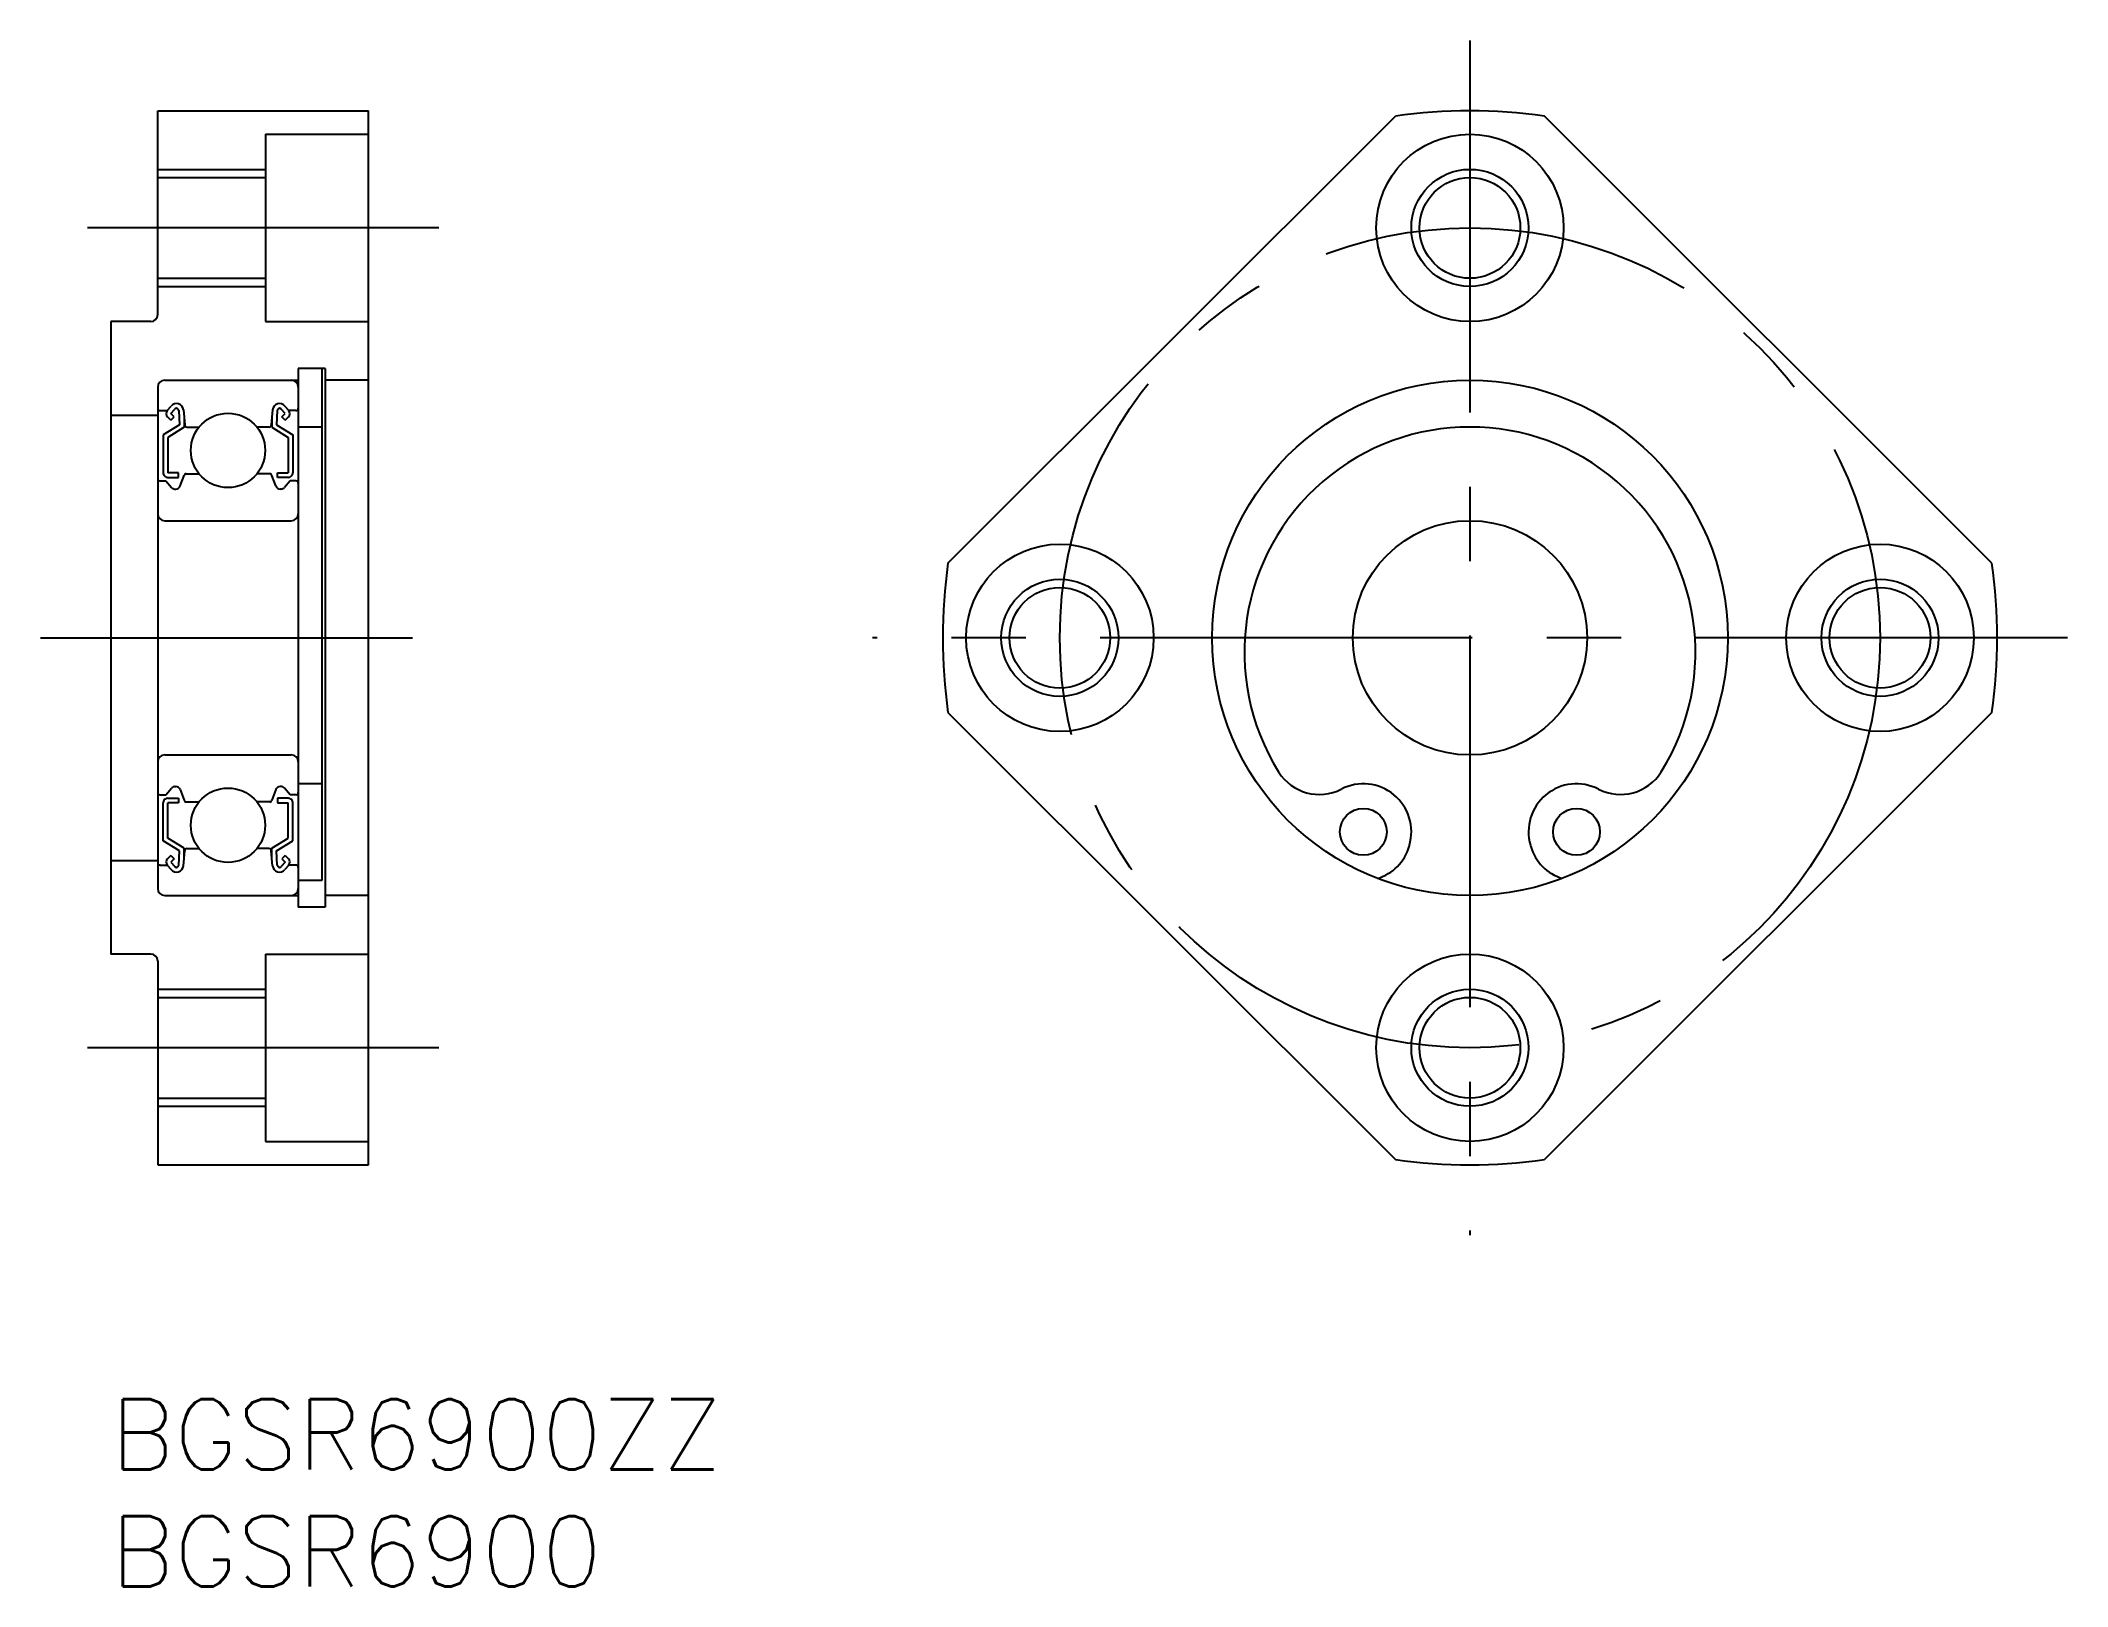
# Model space of a CAD drawing. Extents: x -3 to 83.5, y -8 to 58.
import ezdxf

# ---------------------------------------------------------------- set-up
doc = ezdxf.new("R2010")
doc.units = 0
doc.header["$LTSCALE"] = 0.5
doc.linetypes.add('CENTER', pattern=[50.8, 31.75, -6.35, 6.35, -6.35])
for name, color, linetype in [('MSM_CENTER', 1, 'CENTER'), ('MSM_CONTINUOUS', 7, 'CONTINUOUS'), ('MSM_NARROW', 5, 'CONTINUOUS'), ('MSM_PART_NUMBER', 7, 'CONTINUOUS')]:
    doc.layers.add(name, color=color, linetype=linetype)
doc.styles.get("Standard").update_dxf_attribs({"font": 'txt.shx', "height": 3, "bigfont": 'bigfont.shx'})

# ---------------------------------------------------------------- blocks, each defined once
blk = doc.blocks.new('*U4')
at = {"layer": 'MSM_PART_NUMBER'}
blk.add_text('BGSR6900ZZ', height=3, dxfattribs=at).set_placement((0, -3))
blk = doc.blocks.new('*U5')
at = {"layer": 'MSM_PART_NUMBER'}
blk.add_text('BGSR6900', height=3, dxfattribs=at).set_placement((0, -8))

msp = doc.modelspace()

# ---------------------------------------------------------------- linework, layer by layer
at = {"layer": 'MSM_CENTER'}
for p, q in [((58, 58), (58, 7)), ((14, 50), (-1, 50)), ((-3, 32.5), (14, 32.5)), ((83.5, 32.5), (32.5, 32.5)), ((14, 15), (-1, 15))]:
    msp.add_line(p, q, dxfattribs=at)
msp.add_circle((58, 32.5), 17.5, dxfattribs=at)
at = {"layer": 'MSM_CONTINUOUS'}
for p, q in [((2, 46.3), (2, 55)), ((2, 55), (11, 55)), ((11, 10), (11, 55)), ((35.726, 35.682), (54.818, 54.774)), ((80.274, 35.682), (61.182, 54.774)), ((6.6, 54), (6.6, 46)), ((6.6, 54), (11, 54)), ((2, 52.15), (6.6, 52.15)), ((2, 47.85), (6.6, 47.85)), ((0, 46), (0, 19)), ((1.7, 46), (0, 46)), ((6.6, 46), (11, 46)), ((2.3, 43.5), (8, 43.5)), ((8, 44), (8, 21)), ((9.15, 44), (8, 44)), ((9, 44), (9, 22.144)), ((9.15, 44), (9.15, 21)), ((11, 43.5), (9.15, 43.5)), ((2, 43.2), (2, 21.8)), ((2.41, 42.2), (2.572, 42.393)), ((7.59, 42.2), (7.428, 42.393)), ((0, 42), (2, 42)), ((2.1, 42.2), (2.41, 42.2)), ((2.932, 41.598), (2.232, 41.161)), ((2.563, 41.789), (2.422, 41.93)), ((2.563, 42.071), (2.726, 42.265)), ((2.705, 41.93), (2.563, 42.071)), ((2.563, 41.789), (2.705, 41.93)), ((2.899, 42.21), (2.932, 41.598)), ((3.098, 42.228), (3.153, 41.591)), ((3.132, 41.834), (3.132, 41.487)), ((6.902, 42.228), (6.847, 41.591)), ((6.868, 41.834), (6.868, 41.487)), ((7.101, 42.21), (7.068, 41.598)), ((7.068, 41.598), (7.768, 41.161)), ((7.437, 42.071), (7.274, 42.265)), ((7.295, 41.93), (7.437, 42.071)), ((7.437, 41.789), (7.295, 41.93)), ((7.437, 41.789), (7.578, 41.93)), ((7.9, 42.2), (7.59, 42.2)), ((2.232, 41.161), (2.232, 39.55)), ((3.132, 41.487), (2.432, 41.05)), ((2.432, 41.05), (2.432, 39.55)), ((3.253, 41.5), (3.767, 41.5)), ((6.747, 41.5), (6.233, 41.5)), ((6.868, 41.487), (7.568, 41.05)), ((7.568, 41.05), (7.568, 39.55)), ((7.768, 41.161), (7.768, 39.55)), ((9, 41.5), (8, 41.5)), ((2.1, 39.2), (2.35, 39.2)), ((2.35, 39.2), (2.584, 38.921)), ((2.882, 39.55), (2.432, 39.55)), ((2.432, 39.35), (2.882, 39.35)), ((2.882, 39.35), (2.882, 39.55)), ((2.961, 38.982), (3.125, 39.434)), ((3.219, 39.5), (3.767, 39.5)), ((6.781, 39.5), (6.233, 39.5)), ((7.039, 38.982), (6.875, 39.434)), ((7.118, 39.35), (7.118, 39.55)), ((7.118, 39.55), (7.568, 39.55)), ((7.568, 39.35), (7.118, 39.35)), ((7.65, 39.2), (7.416, 38.921)), ((7.9, 39.2), (7.65, 39.2)), ((2.737, 38.85), (2.773, 38.85)), ((7.263, 38.85), (7.227, 38.85)), ((2.3, 37.5), (7.7, 37.5)), ((35.726, 29.318), (54.818, 10.226)), ((80.274, 29.318), (61.182, 10.226)), ((2.3, 27.5), (7.7, 27.5)), ((2.35, 25.8), (2.584, 26.079)), ((2.737, 26.15), (2.773, 26.15)), ((2.961, 26.018), (3.125, 25.566)), ((7.039, 26.018), (6.875, 25.566)), ((7.263, 26.15), (7.227, 26.15)), ((7.65, 25.8), (7.416, 26.079)), ((9, 26.267), (8, 26.267)), ((2.1, 25.8), (2.35, 25.8)), ((2.232, 23.839), (2.232, 25.45)), ((2.432, 25.65), (2.882, 25.65)), ((2.432, 23.95), (2.432, 25.45)), ((2.882, 25.45), (2.432, 25.45)), ((2.882, 25.65), (2.882, 25.45)), ((3.219, 25.5), (3.767, 25.5)), ((6.781, 25.5), (6.233, 25.5)), ((7.118, 25.65), (7.118, 25.45)), ((7.568, 25.65), (7.118, 25.65)), ((7.118, 25.45), (7.568, 25.45)), ((7.568, 23.95), (7.568, 25.45)), ((7.9, 25.8), (7.65, 25.8)), ((7.768, 23.839), (7.768, 25.45)), ((2.932, 23.402), (2.232, 23.839)), ((3.132, 23.513), (2.432, 23.95)), ((2.899, 22.79), (2.932, 23.402)), ((3.098, 22.772), (3.153, 23.409)), ((3.132, 23.166), (3.132, 23.513)), ((3.253, 23.5), (3.767, 23.5)), ((6.747, 23.5), (6.233, 23.5)), ((6.902, 22.772), (6.847, 23.409)), ((6.868, 23.513), (7.568, 23.95)), ((6.868, 23.166), (6.868, 23.513)), ((7.068, 23.402), (7.768, 23.839)), ((7.101, 22.79), (7.068, 23.402)), ((55.401, 23.584), (55.418, 23.644)), ((60.582, 23.644), (60.599, 23.584)), ((0, 23), (2, 23)), ((2.1, 22.8), (2.41, 22.8)), ((2.41, 22.8), (2.572, 22.607)), ((2.563, 23.211), (2.422, 23.07)), ((2.563, 23.211), (2.705, 23.07)), ((2.705, 23.07), (2.563, 22.929)), ((2.563, 22.929), (2.726, 22.735)), ((7.437, 22.929), (7.274, 22.735)), ((7.437, 23.211), (7.295, 23.07)), ((7.295, 23.07), (7.437, 22.929)), ((7.59, 22.8), (7.428, 22.607)), ((7.437, 23.211), (7.578, 23.07)), ((7.9, 22.8), (7.59, 22.8)), ((9, 22.144), (8, 22.144)), ((2.3, 21.5), (8, 21.5)), ((9.15, 21), (8, 21)), ((11, 21.5), (9.15, 21.5)), ((1.7, 19), (0, 19)), ((2, 18.7), (2, 10)), ((6.6, 19), (6.6, 11)), ((6.6, 19), (11, 19)), ((2, 17.15), (6.6, 17.15)), ((2, 12.85), (6.6, 12.85)), ((6.6, 11), (11, 11)), ((2, 10), (11, 10))]:
    msp.add_line(p, q, dxfattribs=at)
for centre, radius in [((58, 50), 4), ((58, 50), 2.15), ((58, 32.5), 11), ((5, 40.5), 1.587), ((58, 32.5), 5), ((40.5, 32.5), 4), ((75.5, 32.5), 4), ((40.5, 32.5), 2.15), ((75.5, 32.5), 2.15), ((5, 24.5), 1.587), ((53.45, 24.217), 1), ((62.55, 24.217), 1), ((58, 15), 4), ((58, 15), 2.15)]:
    msp.add_circle(centre, radius, dxfattribs=at)
for centre, radius, start, end in [((58, 32.5), 22.5, 81.8699, 98.1301), ((1.7, 46.3), 0.3, 270, 0), ((2.3, 43.2), 0.3, 90, 180), ((7.7, 43.2), 0.3, 0, 90), ((2.801, 42.202), 0.298, 5.00354, 140.15449), ((7.199, 42.202), 0.298, 39.84551, 174.99646), ((2.1, 42.3), 0.1, 180.00005, 270.00003), ((2.562, 42.071), 0.199, 139.70868, 225.38903), ((2.801, 42.202), 0.098, 4.54541, 140.18395), ((3.252, 41.6), 0.0996, 184.97066, 270.43018), ((6.748, 41.6), 0.0996, 269.56982, 355.02934), ((7.199, 42.202), 0.098, 39.81605, 175.45459), ((7.438, 42.071), 0.199, 314.61097, 40.29132), ((7.9, 42.3), 0.1, 269.99997, 359.99995), ((58, 31.875), 9.625, 328.02231, 211.97769), ((2.1, 39.1), 0.1, 90.00978, 179.996), ((2.432, 39.55), 0.2, 179.99308, 270.00695), ((2.773, 39.05), 0.2, 269.97857, 340.16775), ((3.219, 39.4), 0.0999, 89.99281, 160.18162), ((6.781, 39.4), 0.0999, 19.81838, 90.00719), ((7.227, 39.05), 0.2, 199.83225, 270.02143), ((7.568, 39.55), 0.2, 269.99305, 0.00692), ((7.9, 39.1), 0.1, 0.004, 89.99022), ((2.737, 39.049), 0.199, 220.08651, 270.12599), ((7.263, 39.049), 0.199, 269.87401, 319.91349), ((2.3, 37.8), 0.3, 180, 270), ((7.7, 37.8), 0.3, 270, 0), ((58, 32.5), 22.5, 171.8699, 188.1301), ((58, 32.5), 22.5, 351.8699, 8.1301), ((2.3, 27.2), 0.3, 90, 180), ((7.7, 27.2), 0.3, 0, 90), ((2.737, 25.951), 0.199, 89.87401, 139.91349), ((2.773, 25.95), 0.2, 19.83225, 90.02143), ((7.227, 25.95), 0.2, 89.97857, 160.16775), ((7.263, 25.951), 0.199, 40.08651, 90.12599), ((51.574, 27.863), 2.05, 211.97769, 297.22239), ((53.45, 24.217), 2.05, 343.74665, 117.22239), ((62.55, 24.217), 2.05, 62.77761, 196.25335), ((64.426, 27.863), 2.05, 242.77761, 328.02231), ((2.1, 25.9), 0.1, 180.004, 269.99022), ((2.432, 25.45), 0.2, 89.99305, 180.00692), ((3.219, 25.6), 0.0999, 199.81838, 270.00719), ((6.781, 25.6), 0.0999, 269.99281, 340.18162), ((7.568, 25.45), 0.2, 359.99308, 90.00695), ((7.9, 25.9), 0.1, 270.00978, 359.996), ((3.252, 23.4), 0.0996, 89.56982, 175.02934), ((6.748, 23.4), 0.0996, 4.97066, 90.43018), ((53.481, 24.144), 2, 286.84888, 343.74665), ((62.519, 24.144), 2, 196.25335, 253.15112), ((2.1, 22.7), 0.1, 89.99997, 179.99995), ((2.562, 22.929), 0.199, 134.61097, 220.29132), ((2.801, 22.798), 0.298, 219.84551, 354.99646), ((2.801, 22.798), 0.098, 219.81605, 355.45459), ((7.199, 22.798), 0.298, 185.00354, 320.15449), ((7.199, 22.798), 0.098, 184.54541, 320.18395), ((7.438, 22.929), 0.199, 319.70868, 45.38903), ((7.9, 22.7), 0.1, 0.00005, 90.00003), ((2.3, 21.8), 0.3, 180, 270), ((7.7, 21.8), 0.3, 270, 0), ((1.7, 18.7), 0.3, 0, 90), ((58, 32.5), 22.5, 261.8699, 278.1301)]:
    msp.add_arc(centre, radius, start, end, dxfattribs=at)
at = {"layer": 'MSM_NARROW'}
for p, q in [((2, 52.5), (6.6, 52.5)), ((2, 47.5), (6.6, 47.5)), ((2, 17.5), (6.6, 17.5)), ((2, 12.5), (6.6, 12.5))]:
    msp.add_line(p, q, dxfattribs=at)
for centre in [(58, 50), (40.5, 32.5), (75.5, 32.5), (58, 15)]:
    msp.add_circle(centre, 2.5, dxfattribs=at)

# ---------------------------------------------------------------- block references
at = {"layer": 'MSM_CONTINUOUS'}
for name in ['*U4', '*U5']:
    msp.add_blockref(name, (0, 0), dxfattribs=at)

doc.saveas('drawing.dxf')
